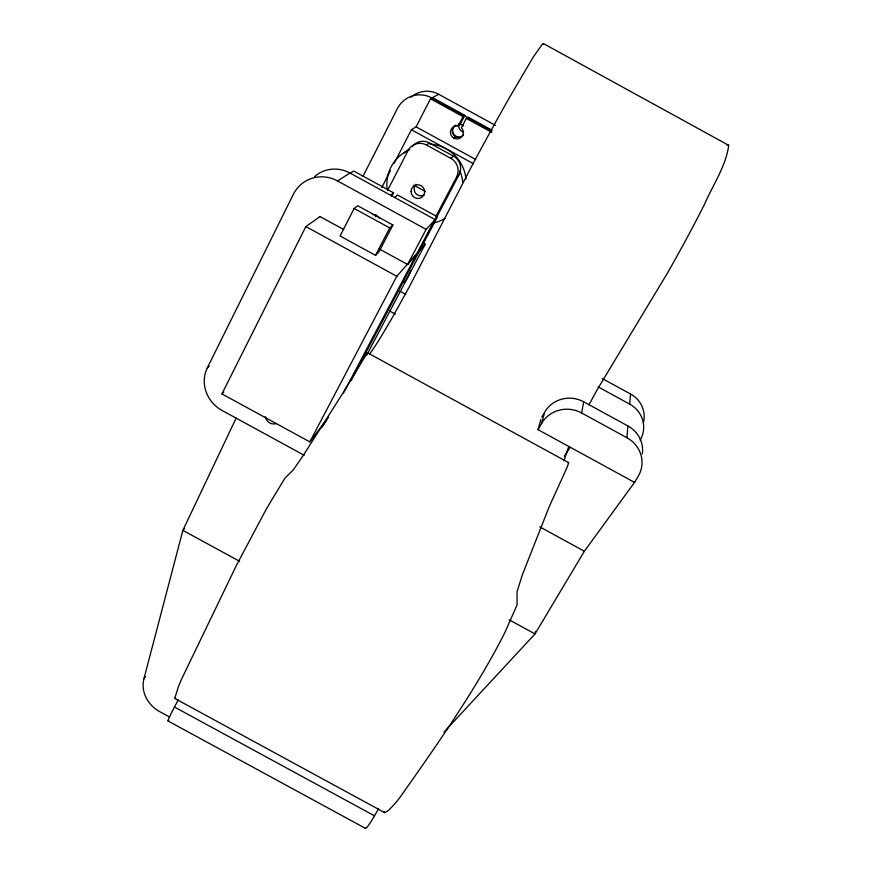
<?xml version="1.0" encoding="UTF-8"?>
<svg xmlns="http://www.w3.org/2000/svg" width="872" height="872" viewBox="0 0 872 872"><rect width="100%" height="100%" fill="white"/><g stroke="black" fill="none" stroke-linecap="round" stroke-linejoin="round"><path stroke-width="1.31" d="M543.561 44.537L543.158 43.611L541.883 44.799L533.173 57.214L509.695 97.141A127.519 5.483 -61.7 0 0 502.981 109.011A132.479 5.679 -61.7 0 0 485.028 141.493L479.6 151.51A155.837 6.584 -61.7 0 0 471.665 166.269L410.276 284.981A100.378 4.84 -61.5 0 1 405.393 294.006L393.239 315.915A56.767 2.671 -61.5 0 1 389.817 321.899L382.263 334.674A83.178 3.957 -61.5 0 1 376.475 344.015L370.131 353.389A187.742 9.112 -61.7 0 1 369.423 354.359M443.903 732.208L535.016 633.922L584.371 551.224L634.543 482.39L638.173 476.319A29.55 28.133 7.6 0 0 626.924 437.722L627.894 425.961L583.717 401.818A28.732 27.577 11.6 0 0 544.662 412.173M640.124 440.12A27.424 26.269 6.1 0 0 629.693 404.139L630.532 394.002L602.378 378.601M422.876 242.928L425.198 244.204L367.123 354.283L367.483 352.582L341.715 394.951L303.38 455.26L293.265 469.899L284.937 478.161L269.546 503.591A44.821 2.463 -61 0 0 264.63 512.224L236.476 565.274L181.55 679.179A233.489 11.227 -61.1 0 0 178.564 686.242L174.716 698.396L384.694 812.639L388.356 810.611L394.733 803.864A233.26 21.135 -61.8 0 0 399.638 797.847C435.466 747.032 471.512 695.943 500.626 640.876A44.766 4.633 -62 0 0 505.095 632.015L517.129 604.797L516.976 591.924L522.383 574.735L549.415 506.218L566.909 467.806L568.5 463.37L568.599 462.443L568.053 462.607M634.543 482.39L538.035 429.667L541.545 423.53A29.485 28.22 12 0 1 581.591 412.957L583.717 401.818M535.517 631.361L535.016 633.922L509.128 619.807M169.637 717.035L159.75 711.661A29.877 26.618 32.1 0 1 143.913 678.83L182.869 530.383L236.127 418.135M541.545 423.53L544.313 413.437M538.035 429.667L540.88 419.454M366.513 355.416L366.763 354.817M304.186 455.271L222.033 410.44A32.438 30.357 42.7 0 1 207.307 367.886L293.384 194.282A33.768 32.428 56.3 0 1 337.551 180.929L349.988 173.038L435.183 219.646L417.339 253.512L407.638 264.489L379.222 248.945M328.526 417.208L309.822 441.875L221.913 393.904L305.854 226.567L319.98 216.594M362.948 176.406L397.37 108.64A26.138 25.462 73.1 0 1 431.847 97.969L438.725 94.285L495.427 125.35M354.141 208.463L340.102 235.996L375.516 255.354L378.84 252.128L392.912 224.998L357.716 205.748L354.141 208.463L389.74 227.93L392.912 224.998M381.805 187.447L390.438 170.618M394.133 163.402L411.399 129.754L416.097 126.854L430.506 98.787L432.567 97.686L464.831 115.355L459.98 124.631L458.16 125.971A6.584 6.453 75.4 0 0 450.486 133.22A6.584 6.453 75.4 0 0 459.784 138.321A6.584 6.453 75.4 0 0 461.408 127.748L466.302 118.396L468.046 117.11L491.939 130.201M387.539 190.478L408.031 150.627A13.952 13.625 66.5 0 1 426.495 145.014L429.373 142.954L453.396 156.099A13.756 13.494 65.8 0 1 459.053 174.727L435.597 219.243M391.844 196.233L393.588 192.843L353.727 171.032L350.293 173.212M375.516 255.354L389.74 227.93M458.16 125.971L463.043 116.619L464.831 115.355M309.822 441.875L396.793 276.282L425.198 244.204M168.83 720.316A30.629 1.384 -60.8 0 1 174.487 707.039L178.259 699.867M321.735 427.749L326.749 420.032M407.638 264.489L426.114 229.369L435.183 219.646M435.673 216.812L456.547 177.18L459.053 174.727M343.459 393.098L434.921 219.504L437.428 216.823L397.578 195.023L394.635 197.464M423.552 242.1L425.46 238.492M428.621 232.475L434.332 221.651M351.34 380.159L437.428 216.823M588.938 404.837L593.342 396.738A100.28 9.101 -61.1 0 1 598.323 387.778L667.298 273.35A155.707 12.393 -60.7 0 0 675.506 258.766L681.021 248.814A132.37 10.682 -60.7 0 0 698.494 216.103A127.41 10.311 -60.7 0 0 704.685 203.961C713.002 184.722 725.875 166.378 728.73 145.341L543.474 43.6M541.806 417.176L544.095 413.175M365.237 827.844A30.596 2.605 -62.5 0 0 374.491 815.832L378.579 808.845M564.26 456.22L570.212 447.249M143.913 678.83L145.515 676.661M184.635 528.345L182.869 530.383L239.647 561.328M221.913 393.904L223.886 392.04M207.307 367.886L209.28 366.185M456.547 177.18A13.919 13.658 65 0 0 450.824 158.333L453.396 156.099M390.602 195.263L393.588 192.843M453.865 138.19L455.718 136.751M175.654 698.08L174.716 698.396M727.117 145.166L728.36 144.959M174.487 707.039L374.491 815.832M167.991 720.959L365.532 828.4M337.551 180.929L426.114 229.369M320.013 216.572L343.699 229.521M305.854 226.567L396.793 276.282M598.159 386.896L629.693 404.139M399.845 291.161L405.763 294.398M581.591 412.957L626.924 437.722M389.577 310.955L395.398 314.127M367.548 352.8L568.261 462.433M539.746 526.862L584.371 551.224M431.847 97.969L491.786 130.8M430.506 98.787L463.043 116.619M466.302 118.396L491.863 132.391M416.097 126.854L475.709 159.489M411.399 129.754L473.474 163.74M426.495 145.014L450.824 158.333M413.753 185.18L425.503 191.611M384.694 812.639L383.931 811.385M403.987 152.982A38.106 37.289 61.5 0 1 409.077 149.297M429.972 144.12A38.106 37.289 61.5 0 1 465.964 179.196M462.367 136.403A6.529 6.398 75.9 0 1 453.2 134.266A6.529 6.398 75.9 0 1 455.882 125.143M458.443 124.489A6.529 6.398 75.9 0 1 459.98 124.631M445.505 218.065A38.706 37.856 60.7 0 1 433.591 222.96M387.015 188.57A38.706 37.856 60.7 0 1 409.6 149.766M459.882 170.879A38.706 37.856 60.7 0 1 462.77 182.499M568.62 447.096A83.102 7.445 -61.1 0 0 568.021 448.655L564.402 459.5A187.556 17.146 -60.7 0 0 564.086 460.689M375.679 216.768A8.11 7.87 55.1 0 1 375.342 215.144M410.788 270.44A43.774 42.314 49.1 0 1 403.987 282.855M627.894 425.961A28.809 27.49 7.1 0 1 642.326 453.92M630.532 394.002A26.781 25.702 5.6 0 1 643.449 422.56M314.596 176.591A32.493 31.283 57.4 0 1 349.988 173.038M410.974 97.261A25.386 24.732 74.6 0 1 438.725 94.285M463.566 135.127A6.529 6.398 76.1 0 1 454.508 135.225A6.529 6.398 76.1 0 1 454.323 126.015M458.356 124.064A6.529 6.398 76.1 0 1 463.392 125.906M463.73 132.119A6.344 6.224 78 0 1 458.825 125.197M372.715 214.523A8.437 8.164 53.9 0 1 379.473 218.229M376.53 216.463A8.11 7.881 55.2 0 1 376.028 214.872M276.522 423.487A8.077 7.576 39 0 1 265.415 416.707M412.456 146.398A13.789 13.472 67.1 0 1 429.373 142.954M424.097 195.034A6.834 6.682 59.8 0 1 415.933 184.265M411.061 191.415A6.921 6.758 59.2 0 0 421.176 197.715A6.921 6.758 59.2 0 0 421.329 185.812A6.921 6.758 59.2 0 0 411.061 191.415"/></g></svg>
